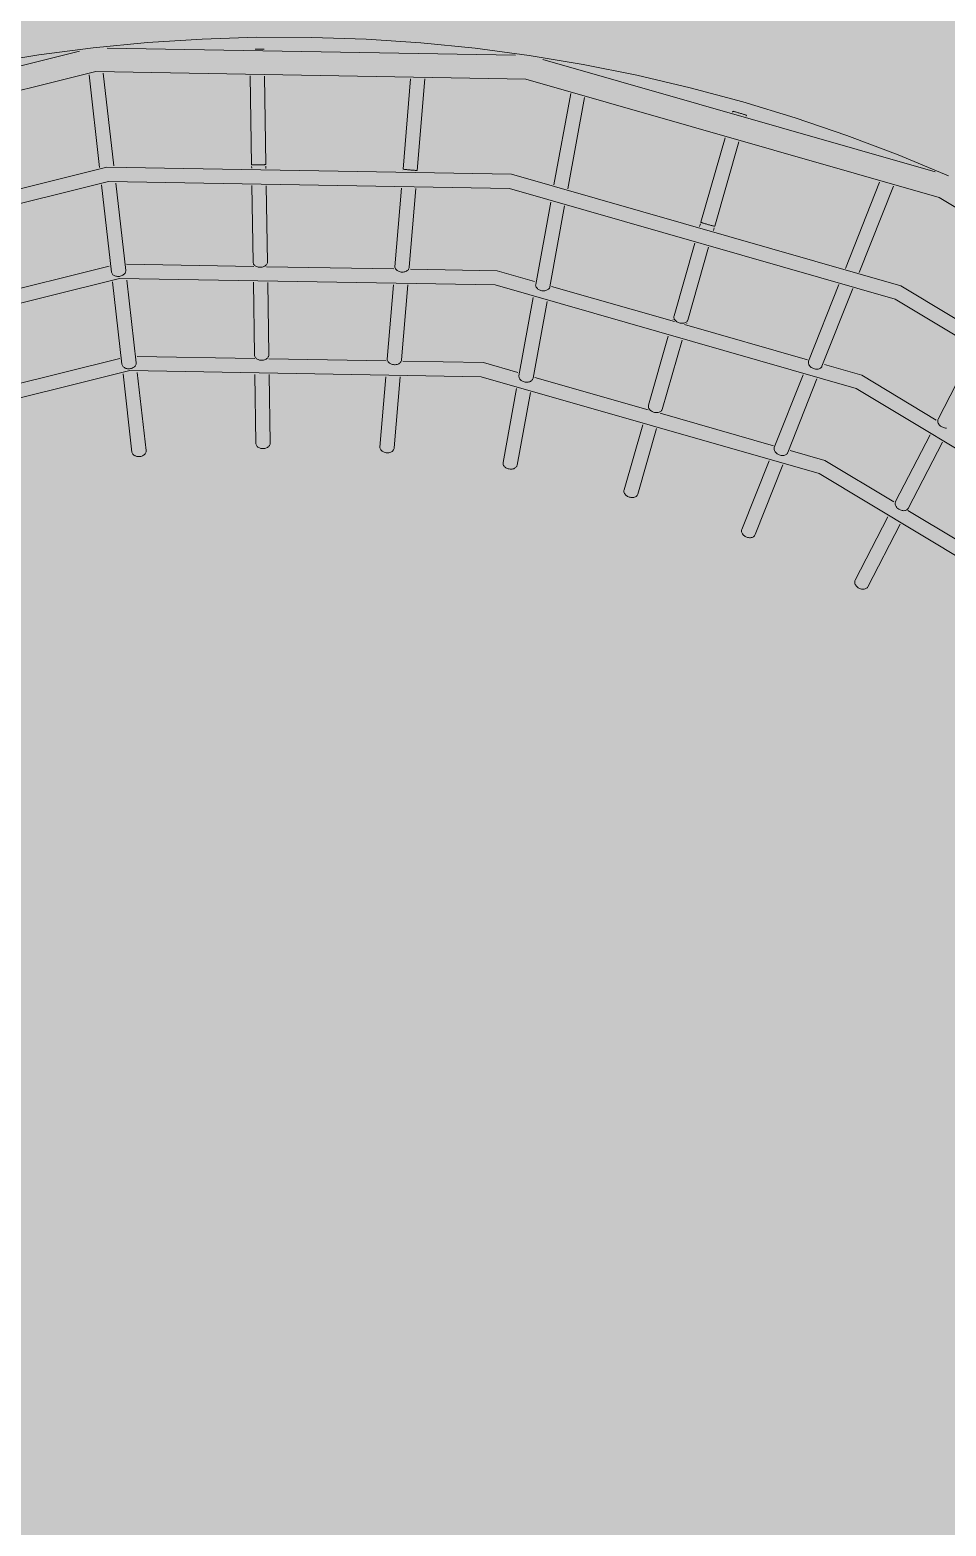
# Model space of a CAD drawing. Header units: millimetres. Extents: x -31757 to 121236, y -27283 to 59400.
# Drawn here: x 50823 to 51975, y 47594 to 49475 of the extents above; entities that cross this region are included whole.
import ezdxf

# ---------------------------------------------------------------- set-up
doc = ezdxf.new("R2010")
doc.units = ezdxf.units.MM
for name, color, linetype, lineweight in [('06_部屋の色', 8, 'Continuous', 0), ('10_見えがかり', 7, 'Continuous', 13), ('11_見えがかり（家具）', 8, 'Continuous', 9)]:
    doc.layers.add(name, color=color, linetype=linetype, lineweight=lineweight)

msp = doc.modelspace()

# ---------------------------------------------------------------- hatches: boundary and pattern name
at = {"layer": '06_部屋の色', "true_color": 0xf6e3a4}
h = msp.add_hatch(color=8, dxfattribs=at)
h.paths.add_polyline_path([(37121.8, 42081.2), (37460.6, 42484.9), (37800.4, 42887.9), (36072.4, 44348.7), (39234.8, 48988.5), (39431.2, 49276.7), (39322.7, 49373.6), (39316.9, 49378.8), (39496.9, 49642.9), (39611.1, 49540.6), (39795.6, 49811.2), (39687.3, 49908.5), (39681.5, 49913.7), (39861.6, 50178), (39975.6, 50075.3), (40009.7, 50125.4), (40040.8, 50171), (41255.9, 51953.7), (41148.6, 52052.4), (41142.8, 52057.7), (41323.5, 52322.9), (41429.2, 52225.4), (41436.5, 52218.7), (41621.7, 52490.5), (41514.7, 52589.5), (41508.9, 52594.8), (41689.8, 52860.2), (41802.5, 52755.7), (41822.1, 52784.5), (42460.9, 53721.7), (42489.9, 53764.2), (42585.7, 53895.5), (42599.7, 53914.6), (42604.4, 53920.3), (42708.9, 54045.6), (42719.4, 54058.2), (42787.8, 54136.5), (42789.9, 54138.9), (42851.9, 54248.7), (42853.6, 54251.8), (42853.6, 54251.9), (42855.9, 54255.5), (43006.4, 54494.7), (43009, 54498), (43179.6, 54718.9), (43182.4, 54721.9), (43373.5, 54925.4), (43376.6, 54928.2), (43586.3, 55112.4), (43589.7, 55114.8), (43816, 55278.1), (43817.8, 55279.1), (44024.5, 55399.8), (44060.7, 55420.9), (44277.9, 55521.2), (44317.9, 55539.6), (44543.7, 55618.6), (44585.3, 55633.1), (44817.7, 55690), (44860.4, 55700.5), (45097.2, 55734.8), (45139.9, 55741), (45140.7, 55741.1), (45144.9, 55741.3), (45427.3, 55754.9), (45483, 55754.9), (47818.2, 55754.5), (47818.4, 55903), (47818.4, 55906.5), (51414.4, 55906), (51414.2, 55759.5), (51414.2, 55754), (51454.3, 55754), (51465.9, 55754), (54573.7, 55753.6), (54613.5, 55753.6), (54615.4, 55753.6), (54621.5, 55753.6), (54623.5, 55753.5), (54625.5, 55753.4), (54626, 55753.3), (54921.2, 55738.5), (54925.4, 55737.8), (55213.9, 55693.9), (55218.1, 55692.9), (55500.8, 55620.2), (55504.7, 55618.8), (55778.8, 55518.2), (55782.5, 55516.4), (56045.2, 55388.7), (56048.5, 55386.6), (56297.2, 55233.1), (56300.2, 55230.8), (56532.3, 55053.1), (56533.1, 55052.3), (56744.8, 54853.6), (56751, 54847.7), (56772.1, 54825.8), (56777.2, 54820.5), (56821.3, 54774.8), (56991.9, 54597.6), (59427.7, 52068.4), (59746.8, 51737.1), (59781.4, 51701.1), (59794.3, 51687.7), (59792.1, 51685.6), (59685.5, 51582.1), (59787.6, 51476.3), (59791.1, 51472.7), (59705, 51389), (59196, 50899.2), (59143.7, 50847.7), (59044.4, 50949.6), (59037.6, 50956.5), (59034, 50953), (59033.8, 50952.8), (59033.1, 50952.1), (59029.9, 50949), (58743.2, 50666.6), (58401.6, 50334.7), (58400.1, 50333.3), (58394.2, 50327.5), (57903.5, 49839.6), (57892.9, 49829), (57459.3, 49402), (57563.5, 49297.4), (57566.6, 49294.3), (57502.7, 49231.4), (57154, 48880), (56803.1, 48530.9), (56319, 48038.3), (56153.9, 47871.8), (56045.6, 47978.5), (55701.8, 47631.8), (55695.6, 47625.4), (55514.2, 47438.2), (55619.3, 47335.4), (55622.9, 47331.9), (55470.9, 47175.2), (55131.2, 46829.4), (54643.1, 46321.1), (54162.4, 45825.1), (53814.8, 45458.4), (53742.7, 45383.3), (53637.7, 45483.3), (53632.6, 45488.1), (53421.1, 45267.7), (53527.7, 45166.4), (53531.3, 45163), (53479.2, 45108.7), (52996.9, 44594.7), (52522.1, 44093.2), (52295.7, 43848.7), (52189.7, 43947.7), (52184.5, 43952.5), (52071.6, 43830.4), (52067.7, 43826.3), (51742.6, 43479.6), (51737.9, 43474.5), (51735.6, 43472.1), (51731.2, 43467.3), (51729.8, 43465.8), (51272.8, 42967.2), (51268.6, 42962.6), (50788.3, 42443.3), (50777.9, 42432.1), (50470.8, 42092.4), (50464.2, 42085.1), (50122.7, 41712.2), (49662.4, 41198.3), (49653.5, 41188.4), (49653.4, 41188.2), (49652.4, 41187.1), (49194.4, 40680.5), (49188.9, 40674.4), (48872.2, 40316), (48867.4, 40310.6), (48534.9, 39939.1), (48530, 39933.5), (48072.9, 39411.1), (48066.1, 39403.3), (47608.6, 38885.3), (47437.2, 38686.8), (47550, 38588.5), (47551.8, 38587), (47406.2, 38418.2), (47073.7, 38037.8), (46615.8, 37502), (46164.6, 36979.1), (45852.2, 36608.5), (45590.5, 36302.3), (44600.9, 37138.8), (44291.6, 37400.2), (44789.6, 37987.1), (45302.9, 38587.4), (45805.3, 39170.5), (46309.8, 39751.7), (43444.8, 42248), (42931, 41656.2), (42419.5, 41062.4), (41910.1, 40466.8), (41389.8, 39853.7), (41349.7, 39806.3), (43641.2, 37870.2), (43189.5, 37333.6), (42700.5, 36748.6), (42375.7, 36357.7), (41893.4, 35773.6), (41891, 35772), (41887.6, 35772.2), (35947.6, 40658.3), (35945.8, 40661.7), (35947, 40665.4), (36615.4, 41474)])
h.paths.add_polyline_path([(52361.6, 48399.8), (52291.4, 48477.5), (52216.2, 48550.4), (52136.5, 48618.2), (52052.4, 48680.7), (51964.5, 48737.5), (51873, 48788.5), (51778.4, 48833.3), (51681.1, 48871.9), (51581.5, 48904.1), (51479.9, 48929.6), (51376.9, 48948.5), (51272.9, 48960.5), (51168.3, 48965.8), (51063.6, 48964.2), (50959.3, 48955.8), (50855.7, 48940.5), (50753.4, 48918.5), (50652.7, 48889.9), (50554, 48854.7), (50457.9, 48813.2), (50364.7, 48765.4), (50274.8, 48711.7), (50188.7, 48652.2), (50106.6, 48587.2), (50029, 48517), (49956.1, 48441.8), (49888.3, 48362.1), (49825.8, 48278), (49769, 48190.1), (49718, 48098.7), (49673.1, 48004), (49634.5, 47906.7), (49602.4, 47807.1), (49576.8, 47705.5), (49558, 47602.6), (49545.9, 47498.5), (49540.7, 47393.9), (49542.3, 47289.3), (49550.7, 47184.9), (49566, 47081.3), (49588, 46978.9), (49616.6, 46878.3), (49651.8, 46779.6), (49693.3, 46683.5), (49741, 46590.4), (49794.7, 46500.5), (49854.2, 46414.3), (49919.2, 46332.3), (49989.5, 46254.6), (50064.6, 46181.7), (50144.4, 46113.9), (50228.4, 46051.4), (50316.4, 45994.6), (50407.8, 45943.6), (50502.4, 45898.7), (50599.7, 45860.2), (50699.4, 45828), (50801, 45802.5), (50903.9, 45783.6), (51007.9, 45771.5), (51112.5, 45766.3), (51217.2, 45767.9), (51321.5, 45776.3), (51425.1, 45791.6), (51527.5, 45813.6), (51628.2, 45842.2), (51726.8, 45877.4), (51822.9, 45918.9), (51916.1, 45966.6), (52006, 46020.4), (52092.1, 46079.9), (52174.2, 46144.9), (52251.9, 46215.1), (52324.8, 46290.2), (52392.6, 46370), (52455.1, 46454.1), (52511.9, 46542), (52562.8, 46633.4), (52607.7, 46728.1), (52646.3, 46825.4), (52678.4, 46925), (52704, 47026.6), (52722.8, 47129.5), (52734.9, 47233.5), (52740.2, 47338.1), (52738.6, 47442.8), (52730.1, 47547.1), (52714.9, 47650.8), (52692.9, 47753.1), (52664.3, 47853.8), (52629.1, 47952.5), (52587.5, 48048.6), (52539.8, 48141.7), (52486.1, 48231.6), (52426.6, 48317.8)], flags=0)
at = {"layer": '10_見えがかり'}
msp.add_hatch(color=8, dxfattribs=at).paths.add_polyline_path([(42365.7, 53851.9), (42479.8, 54008.2), (42603.8, 54156.9), (42665.2, 54227.2), (42723, 54329.7), (42881.7, 54581.9), (43063.8, 54817.6), (43267.7, 55034.8), (43491.5, 55231.4), (43733.1, 55405.6), (43990.3, 55555.9), (44260.8, 55680.7), (44542, 55779), (44831.3, 55849.9), (45113.4, 55890.8), (45126.1, 55892.6), (45423.7, 55906.9), (47816.4, 55906.5), (52850.6, 55905.8), (53007.7, 55905.8), (53241.3, 55905.8), (54357.6, 55905.6), (54625.4, 55905.6), (54627.5, 55905.5), (55040.7, 55905.4), (55250.6, 55873.5), (55555.2, 55795.2), (55850.5, 55686.8), (56133.5, 55549.2), (56401.1, 55384), (56650.9, 55192.8), (56879.6, 54978), (60015.9, 51721.4), (59993.6, 51699.9), (60382.1, 51296.5), (60274, 51192.5), (59901.1, 51579.6), (59829.4, 51510), (59704.9, 51389), (59196, 50899.2), (58999.5, 50705.7), (58849.5, 50557.9), (58500.7, 50219.1), (57999.8, 49721), (57502.7, 49231.4), (57154, 48880), (57142.7, 48868.8), (56815.3, 48543.2), (56309.1, 48028.2), (56152.5, 47870.4), (55810.5, 47525.5), (55485.3, 47190), (55131.2, 46829.4), (54643.1, 46321.1), (54162.4, 45825.1), (53814.8, 45458.4), (53606.4, 45241.3), (53532.7, 45164.4), (53479.2, 45108.7), (52996.9, 44594.7), (52522, 44093.2), (52294.3, 43847.3), (52178.7, 43722.5), (51847.2, 43368.9), (51380.5, 42859.8), (50890.2, 42329.6), (50576.8, 41983), (50235.5, 41610.4), (49818, 41144.2), (49765.3, 41085.3), (49302.1, 40573), (48967.5, 40194.4), (48644.2, 39833.2), (48180.1, 39302.8), (47722.9, 38785.1), (47553.1, 38588.5), (47392.7, 38402.7), (47073.7, 38037.8), (46615.8, 37502), (46164.6, 36979.1), (45838.8, 36592.9), (45535.2, 36237.6), (45072.4, 35683.3), (44616.2, 35141.8), (44319.2, 34781), (43995.5, 34393), (43550.1, 33846.7), (43111.2, 33313.5), (42801, 32927.8), (42488.3, 32544), (42053.7, 31998.2), (41611.1, 31447.6), (41310.8, 31065.1), (41007.9, 30684.7), (40574.4, 30126.9), (40138.2, 29571.3), (39909.1, 29272.3), (39891.6, 29285.9), (39872.6, 29261.3), (32761.7, 34756.3), (32608.6, 34882.9), (32463.8, 35019.5), (32328.3, 35165.4), (32202.6, 35319.9), (32087.4, 35482.2), (31983, 35651.8), (31890.1, 35827.9), (31808.8, 36009.7), (31739.7, 36196.4), (31683.1, 36387.3), (31639, 36581.5), (31607.8, 36778.1), (31589.6, 36976.4), (31584.5, 37175.4), (31592.4, 37374.4), (31613.3, 37572.4), (31647.3, 37768.6), (31694, 37962.1), (31753.3, 38152.2), (31825, 38338), (31895.9, 38490.9), (32118.9, 38816.4), (32136.5, 38844), (35925.4, 44403), (36028.1, 44553.6), (36318, 44979), (36378.3, 45067.4), (36524.9, 45282.6), (37696.6, 47001.6), (39118.1, 49087.1), (39858, 50172.7), (39862.7, 50179.7), (40319.1, 50849.2), (40623.3, 51295.5), (40989.2, 51832.4), (41141.4, 52055.7), (41297.5, 52284.7)])

# ---------------------------------------------------------------- linework, layer by layer
at = {"layer": '11_見えがかり（家具）'}
for points in [[(51450.8, 49443), (51382.7, 49452), (51314.3, 49458.8), (51245.8, 49463.4), (51177.1, 49465.7), (51108.4, 49465.8), (51039.7, 49463.6), (50971.1, 49459.2), (50902.7, 49452.5), (50834.6, 49443.6), (50766.7, 49432.5)], [(50387.7, 49324.2), (50885.7, 49448.3)], [(50920.2, 49452.2), (51433.3, 49443.3)], [(51106.1, 49451), (51106.4, 49451), (51107.5, 49451), (51108.6, 49451), (51109.7, 49451.1), (51110.8, 49451.1), (51111.9, 49451.1), (51113, 49451.1), (51114, 49451.1), (51114.9, 49451.1), (51115.8, 49451.1), (51116.4, 49451), (51116.9, 49451), (51117.3, 49451), (51117.5, 49451), (51117.6, 49450.9), (51117.6, 49450.8)], [(51977.8, 49291.9), (51914.3, 49318.2), (51850, 49342.5), (51785, 49364.7), (51719.3, 49384.7), (51652.9, 49402.5), (51586, 49418.2), (51518.6, 49431.7), (51450.8, 49443)], [(51467.6, 49438.1), (51961, 49296.7)], [(50315, 45467.7), (50834.5, 45318.8), (51374.8, 45309.3), (51899.1, 45440.1), (52371.7, 45702.1), (52760.4, 46077.4), (53038.7, 46540.6), (53187.7, 47060.1), (53197.1, 47600.4), (53066.4, 48124.7), (52804.4, 48597.3), (52429, 48986), (51965.8, 49264.4), (51446.4, 49413.3), (50906.1, 49422.7), (50381.8, 49292)], [(50910.8, 49302.3), (50897.5, 49418.5)], [(50915.4, 49420.6), (50928.6, 49304.3)], [(51118.1, 49417), (51119.8, 49305.9), (51119.7, 49305.9), (51119.5, 49305.8), (51119.2, 49305.8), (51118.6, 49305.8), (51118, 49305.7), (51117.2, 49305.7), (51116.2, 49305.7), (51115.2, 49305.6), (51114.1, 49305.6), (51113, 49305.6), (51111.9, 49305.5), (51110.8, 49305.5), (51109.7, 49305.5), (51108.6, 49305.5), (51107.5, 49305.5), (51106.4, 49305.5), (51105.4, 49305.5), (51104.4, 49305.5), (51103.6, 49305.5), (51102.9, 49305.5), (51102.4, 49305.6), (51102.1, 49305.6), (51101.9, 49305.6), (51101.8, 49305.6), (51100.1, 49417.3)], [(51319.6, 49413.5), (51310, 49298.6), (51310, 49298.6), (51309.8, 49298.5), (51309.4, 49298.5), (51308.9, 49298.6), (51308.2, 49298.6), (51307.4, 49298.6), (51306.5, 49298.7), (51305.4, 49298.8), (51304.3, 49298.8), (51303.2, 49298.9), (51302.1, 49299), (51301, 49299.1), (51300, 49299.2), (51298.9, 49299.3), (51297.7, 49299.4), (51296.7, 49299.5), (51295.6, 49299.6), (51294.7, 49299.7), (51293.9, 49299.8), (51293.2, 49299.9), (51292.7, 49299.9), (51292.4, 49300), (51292.2, 49300), (51292.1, 49300.1), (51301.5, 49413.8)], [(51481.8, 49280.4), (51502.8, 49395.1)], [(51520.1, 49390.1), (51499.1, 49275.4)], [(51706.2, 49371.8), (51706.5, 49372.8), (51706.5, 49372.8), (51706.8, 49372.7), (51707.1, 49372.7)], [(51707.1, 49372.7), (51707.6, 49372.5), (51708.3, 49372.4), (51709.1, 49372.2), (51710, 49372), (51711, 49371.7), (51712, 49371.4), (51713.1, 49371.1), (51714.1, 49370.8), (51715.2, 49370.5), (51716.2, 49370.2), (51717.3, 49369.9), (51718.4, 49369.6), (51719.4, 49369.3), (51720.4, 49369), (51721.3, 49368.7), (51722.1, 49368.4), (51722.7, 49368.2), (51723.2, 49368), (51723.5, 49367.9), (51723.7, 49367.8), (51723.8, 49367.8), (51723.5, 49366.9)], [(51714.2, 49334.4), (51683.8, 49228.4), (51683.7, 49228.4), (51683.5, 49228.4), (51683.2, 49228.5), (51682.7, 49228.6), (51682, 49228.7), (51681.2, 49228.9), (51680.3, 49229.2), (51679.3, 49229.4), (51678.3, 49229.7), (51677.2, 49230), (51676.1, 49230.3), (51675.1, 49230.6), (51674, 49230.9), (51673, 49231.2), (51671.9, 49231.5), (51670.9, 49231.9), (51669.9, 49232.2), (51669, 49232.4), (51668.2, 49232.7), (51667.6, 49232.9), (51667.1, 49233.1), (51666.7, 49233.2), (51666.5, 49233.3), (51666.5, 49233.3), (51696.9, 49339.4)], [(50426.1, 49179.4), (50919.8, 49302.5), (51428.5, 49293.6), (51917.6, 49153.3), (52353.7, 48891.3), (52707.1, 48525.3), (52953.8, 48080.3), (53076.8, 47586.7), (53068, 47078), (52927.7, 46588.9), (52665.7, 46152.8), (52299.7, 45799.4), (51854.7, 45552.7), (51361, 45429.6), (50852.3, 45438.5), (50363.3, 45578.7)], [(51101.9, 49301.3), (51101.8, 49303.6)], [(51119.8, 49303.9), (51119.9, 49301)], [(51291.9, 49298), (51291.9, 49298.1)], [(50370.5, 45595.2), (50855, 45456.3), (51359, 45447.5), (51848.1, 45569.4), (52289, 45813.8), (52651.6, 46164), (52911.2, 46596.1), (53050.2, 47080.6), (53059, 47584.6), (52937, 48073.7), (52692.6, 48514.6), (52342.5, 48877.2), (51910.4, 49136.8), (51425.8, 49275.8), (50921.8, 49284.6), (50432.7, 49162.6)], [(50931.1, 49282.4), (50943.6, 49172.9), (50943.7, 49172), (50943.5, 49171.2), (50943.3, 49170.3), (50942.9, 49169.5), (50942.4, 49168.8), (50941.8, 49168.1), (50941, 49167.5), (50940.1, 49166.9), (50939.1, 49166.3), (50938, 49165.9), (50936.8, 49165.6), (50935.6, 49165.3), (50934.4, 49165.2), (50933.2, 49165.3), (50932.1, 49165.4), (50931, 49165.6), (50930.1, 49165.9), (50929.2, 49166.3), (50928.3, 49166.8), (50927.5, 49167.4), (50926.9, 49168.1), (50926.4, 49168.9), (50926, 49169.7), (50925.8, 49170.6), (50913.3, 49280.4)], [(51120.2, 49279.1), (51121.7, 49183.2), (51121.6, 49182.3), (51121.3, 49181.5), (51120.9, 49180.7), (51120.5, 49180), (51119.9, 49179.4), (51119.1, 49178.8), (51118.3, 49178.2), (51117.3, 49177.7), (51116.2, 49177.3), (51115, 49177), (51113.8, 49176.8), (51112.6, 49176.7), (51111.4, 49176.8), (51110.2, 49177), (51109.1, 49177.2), (51108.2, 49177.6), (51107.3, 49178), (51106.4, 49178.5), (51105.6, 49179.1), (51104.9, 49179.9), (51104.4, 49180.6), (51104, 49181.5), (51103.7, 49182.4), (51103.7, 49183.2), (51102.2, 49279.4)], [(51308.1, 49275.8), (51299.9, 49176.9), (51299.8, 49176), (51299.6, 49175.2), (51299.2, 49174.4), (51298.8, 49173.7), (51298.2, 49173.1), (51297.5, 49172.5), (51296.6, 49171.9), (51295.6, 49171.5), (51294.5, 49171.1), (51293.4, 49170.9), (51292.2, 49170.7), (51290.9, 49170.7), (51289.7, 49170.8), (51288.6, 49171), (51287.5, 49171.3), (51286.5, 49171.7), (51285.6, 49172.2), (51284.8, 49172.7), (51284, 49173.4), (51283.3, 49174.1), (51282.7, 49174.9), (51282.3, 49175.8), (51282, 49176.7), (51281.9, 49177.5), (51290.1, 49276.2)], [(51848, 49175.4), (51891, 49283.7)], [(51908.4, 49278.8), (51865.4, 49170.4)], [(51495.2, 49253.8), (51476.6, 49152.2), (51476.4, 49151.3), (51476, 49150.6), (51475.6, 49149.9), (51475, 49149.3), (51474.3, 49148.7), (51473.4, 49148.2), (51472.5, 49147.8), (51471.4, 49147.4), (51470.2, 49147.2), (51469, 49147.1), (51467.8, 49147.2), (51466.6, 49147.3), (51465.5, 49147.6), (51464.4, 49147.9), (51463.4, 49148.4), (51462.5, 49148.9), (51461.7, 49149.4), (51460.9, 49150.1), (51460.2, 49150.9), (51459.6, 49151.7), (51459.1, 49152.6), (51458.9, 49153.5), (51458.8, 49154.4), (51458.9, 49155.3), (51477.8, 49258.8)], [(51664.9, 49227.9), (51665.9, 49231.4)], [(51683.2, 49226.4), (51682.2, 49222.9)], [(51676.2, 49201.9), (51649.9, 49110.3), (51649.6, 49109.5), (51649.1, 49108.9), (51648.6, 49108.3), (51647.9, 49107.7), (51647.1, 49107.2), (51646.1, 49106.8), (51645, 49106.5), (51643.9, 49106.4), (51642.7, 49106.3), (51641.5, 49106.4), (51640.3, 49106.6), (51639.2, 49106.9), (51638.1, 49107.3), (51637.2, 49107.8), (51636.3, 49108.3), (51635.4, 49108.9), (51634.6, 49109.7), (51633.9, 49110.5), (51633.3, 49111.3), (51632.9, 49112.3), (51632.6, 49113.2), (51632.5, 49114.1), (51632.6, 49115), (51632.8, 49115.8), (51658.9, 49206.9)], [(50944.7, 49180.5), (51104.5, 49177.7)], [(50419.3, 45707.6), (50873.1, 45577.5), (51345.1, 45569.3), (51803.2, 45683.5), (52216.1, 45912.3), (52555.7, 46240.3), (52798.8, 46644.9), (52929, 47098.7), (52937.2, 47570.8), (52823, 48028.8), (52594.1, 48441.7), (52266.2, 48781.3), (51861.5, 49024.5), (51407.7, 49154.6), (50935.7, 49162.8), (50477.6, 49048.6)], [(50767.9, 49139.4), (50922.9, 49178)], [(50945, 49160.7), (50956.8, 49056.7), (50956.8, 49055.8), (50956.7, 49054.9), (50956.3, 49054), (50955.9, 49053.2), (50955.3, 49052.4), (50954.5, 49051.7), (50953.8, 49051.1), (50952.9, 49050.6), (50951.9, 49050.1), (50950.9, 49049.7), (50949.7, 49049.4), (50948.5, 49049.2), (50947.3, 49049.2), (50946, 49049.2), (50944.9, 49049.4), (50943.8, 49049.7), (50942.8, 49050.1), (50941.9, 49050.6), (50941.1, 49051.1), (50940.5, 49051.7), (50939.9, 49052.4), (50939.4, 49053.2), (50939.1, 49054), (50938.9, 49054.9), (50927.1, 49158.6)], [(51120.6, 49177.4), (51280.6, 49174.6)], [(51301.4, 49174.3), (51410.4, 49172.4), (51457.5, 49158.9)], [(51122.1, 49157.6), (51123.4, 49066.5), (51123.3, 49065.6), (51123.1, 49064.8), (51122.7, 49064), (51122.2, 49063.3), (51121.6, 49062.6), (51120.9, 49062), (51120, 49061.4), (51119, 49060.9), (51117.9, 49060.5), (51116.7, 49060.2), (51115.5, 49060), (51114.3, 49060), (51113.1, 49060), (51111.9, 49060.2), (51110.9, 49060.5), (51109.9, 49060.8), (51109, 49061.3), (51108.1, 49061.8), (51107.4, 49062.4), (51106.7, 49063.1), (51106.1, 49063.9), (51105.7, 49064.8), (51105.5, 49065.7), (51105.5, 49066.6), (51104.1, 49157.9)], [(51298, 49154.5), (51290.2, 49060.5), (51290.2, 49059.6), (51289.9, 49058.8), (51289.5, 49058), (51289.1, 49057.3), (51288.5, 49056.7), (51287.8, 49056.1), (51286.9, 49055.5), (51285.9, 49055.1), (51284.8, 49054.7), (51283.7, 49054.4), (51282.4, 49054.3), (51281.2, 49054.3), (51280, 49054.4), (51278.9, 49054.6), (51277.8, 49054.9), (51276.8, 49055.3), (51275.9, 49055.8), (51275.1, 49056.4), (51274.3, 49057), (51273.6, 49057.8), (51273, 49058.6), (51272.6, 49059.5), (51272.3, 49060.4), (51272.3, 49061.3), (51280, 49154.8)], [(51478.7, 49152.8), (51633.4, 49108.4)], [(51801.6, 49056), (51801.5, 49056.9), (51801.5, 49057.8), (51801.7, 49058.6), (51839.9, 49155)], [(51857.3, 49150), (51818.6, 49052.4), (51818.3, 49051.7), (51817.8, 49051), (51817.3, 49050.4), (51816.6, 49049.9), (51815.8, 49049.4), (51814.9, 49049), (51813.8, 49048.8), (51812.7, 49048.7), (51811.5, 49048.7), (51810.3, 49048.8), (51809.2, 49049), (51808.1, 49049.4), (51807, 49049.8), (51806.1, 49050.3), (51805.2, 49050.9), (51804.3, 49051.6), (51803.5, 49052.4), (51802.8, 49053.2), (51802.3, 49054.1), (51801.9, 49055.1), (51801.6, 49056)], [(51473.2, 49133.7), (51455.6, 49037.3), (51455.3, 49036.5), (51455, 49035.7), (51454.5, 49035.1), (51453.9, 49034.4), (51453.2, 49033.9), (51452.4, 49033.3), (51451.4, 49032.9), (51450.3, 49032.6), (51449.2, 49032.3), (51448, 49032.3), (51446.7, 49032.3), (51445.6, 49032.4), (51444.4, 49032.7), (51443.3, 49033.1), (51442.4, 49033.5), (51441.5, 49034), (51440.6, 49034.6), (51439.8, 49035.3), (51439.1, 49036.1), (51438.5, 49036.9), (51438.1, 49037.8), (51437.9, 49038.7), (51437.8, 49039.6), (51437.8, 49040.5), (51455.8, 49138.7)], [(51631.4, 49111.1), (51631.5, 49111.4)], [(51645.9, 49104.8), (51800.4, 49060.6)], [(51648.9, 49106.7), (51648.7, 49106.1)], [(51642.7, 49085.1), (51617.7, 48998.1), (51617.4, 48997.3), (51616.9, 48996.6), (51616.4, 48996), (51615.7, 48995.5), (51614.8, 48995), (51613.9, 48994.6), (51612.8, 48994.3), (51611.7, 48994.1), (51610.5, 48994.1), (51609.3, 48994.1), (51608.1, 48994.3), (51607, 48994.7), (51605.9, 48995), (51605, 48995.5), (51604, 48996.1), (51603.2, 48996.7), (51602.4, 48997.4), (51601.7, 48998.3), (51601.1, 48999.1), (51600.7, 49000.1), (51600.4, 49001), (51600.4, 49001.9), (51600.4, 49002.8), (51600.6, 49003.6), (51625.4, 49090.1)], [(51975, 48974.7), (51973.8, 48974.7), (51972.7, 48974.9), (51971.5, 48975.2), (51970.4, 48975.6), (51969.4, 48976.1), (51968.5, 48976.6), (51967.6, 48977.2), (51966.8, 48978), (51966, 48978.8), (51965.3, 48979.7), (51964.8, 48980.6), (51964.4, 48981.6), (51964.1, 48982.6), (51964, 48983.5), (51964.1, 48984.4), (51964.3, 48985.2), (51964.6, 48986), (52010.2, 49074.5)], [(50792.8, 49026.3), (50936.2, 49062.1)], [(50958, 49064.5), (51105.9, 49062)], [(51123.4, 49061.7), (51271.1, 49059.1)], [(51291.9, 49058.7), (51393.1, 49057), (51436.5, 49044.5)], [(51821.6, 49054.5), (51868.7, 49041), (51962.3, 48984.7)], [(50465.9, 45814.7), (50890.4, 45692.9), (51331.9, 45685.2), (51760.4, 45792.1), (52146.7, 46006.2), (52464.4, 46312.9), (52691.8, 46691.5), (52813.5, 47116), (52821.2, 47557.5), (52714.4, 47986), (52500.3, 48372.3), (52193.5, 48690), (51815, 48917.4), (51390.5, 49039.1), (50948.9, 49046.9), (50520.4, 48940)], [(50958.2, 49044.7), (50969.4, 48946.6), (50969.4, 48945.7), (50969.3, 48944.8), (50969, 48943.9), (50968.6, 48943.1), (50968.1, 48942.4), (50967.5, 48941.7), (50966.7, 48941), (50965.8, 48940.4), (50964.8, 48939.9), (50963.7, 48939.5), (50962.5, 48939.1), (50961.3, 48938.9), (50960.1, 48938.8), (50958.9, 48938.9), (50957.7, 48939), (50956.7, 48939.3), (50955.7, 48939.6), (50954.9, 48940), (50954, 48940.5), (50953.3, 48941.2), (50952.6, 48941.9), (50952.1, 48942.7), (50951.7, 48943.5), (50951.5, 48944.4), (50940.3, 49042.7)], [(51123.8, 49041.8), (51125.1, 48955.5), (51125, 48954.6), (51124.8, 48953.7), (51124.4, 48952.9), (51123.9, 48952.2), (51123.3, 48951.5), (51122.5, 48950.9), (51121.7, 48950.3), (51120.7, 48949.8), (51119.5, 48949.4), (51118.4, 48949.1), (51117.2, 48948.9), (51115.9, 48948.9), (51114.7, 48949), (51113.6, 48949.1), (51112.5, 48949.4), (51111.6, 48949.8), (51110.7, 48950.2), (51109.8, 48950.8), (51109, 48951.4), (51108.4, 48952.2), (51107.8, 48953), (51107.4, 48953.8), (51107.2, 48954.7), (51107.1, 48955.7), (51105.8, 49042.1)], [(51288.4, 49038.9), (51281, 48949.9), (51281, 48949), (51280.7, 48948.1), (51280.3, 48947.4), (51279.9, 48946.7), (51279.3, 48946), (51278.5, 48945.4), (51277.7, 48944.8), (51276.7, 48944.4), (51275.6, 48944), (51274.4, 48943.7), (51273.2, 48943.6), (51272, 48943.6), (51270.8, 48943.7), (51269.6, 48943.9), (51268.6, 48944.3), (51267.6, 48944.7), (51266.7, 48945.1), (51265.8, 48945.7), (51265, 48946.4), (51264.3, 48947.1), (51263.8, 48948), (51263.4, 48948.9), (51263.1, 48949.8), (51263.1, 48950.7), (51270.4, 49039.2)], [(51457.7, 49038.4), (51600.2, 48997.6)], [(51758.6, 48947.5), (51758.5, 48948.4), (51758.5, 48949.3), (51758.7, 48950.2), (51794.9, 49041.5)], [(51812.3, 49036.5), (51775.6, 48943.9), (51775.3, 48943.1), (51774.8, 48942.5), (51774.3, 48941.9), (51773.6, 48941.3), (51772.7, 48940.9), (51771.8, 48940.5), (51770.8, 48940.2), (51769.6, 48940.1), (51768.5, 48940.1), (51767.3, 48940.2), (51766.1, 48940.5), (51765, 48940.8), (51763.9, 48941.3), (51763, 48941.8), (51762.1, 48942.4), (51761.3, 48943), (51760.5, 48943.8), (51759.8, 48944.7), (51759.2, 48945.6), (51758.8, 48946.5), (51758.6, 48947.5)], [(51452.3, 49019.3), (51435.6, 48928.1), (51435.3, 48927.3), (51435, 48926.5), (51434.5, 48925.8), (51433.9, 48925.2), (51433.2, 48924.6), (51432.3, 48924.1), (51431.4, 48923.6), (51430.3, 48923.3), (51429.1, 48923.1), (51427.9, 48923), (51426.7, 48923), (51425.5, 48923.2), (51424.4, 48923.5), (51423.3, 48923.8), (51422.3, 48924.2), (51421.4, 48924.8), (51420.6, 48925.4), (51419.8, 48926.1), (51419.1, 48926.9), (51418.5, 48927.7), (51418.1, 48928.6), (51417.9, 48929.6), (51417.8, 48930.5), (51417.9, 48931.4), (51434.9, 49024.3)], [(51615.4, 48993.2), (51757.5, 48952.5)], [(51610.8, 48973.9), (51587.1, 48891.4), (51586.8, 48890.6), (51586.3, 48889.9), (51585.8, 48889.3), (51585, 48888.7), (51584.2, 48888.2), (51583.2, 48887.8), (51582.2, 48887.5), (51581, 48887.3), (51579.8, 48887.3), (51578.6, 48887.4), (51577.5, 48887.6), (51576.3, 48887.9), (51575.3, 48888.3), (51574.3, 48888.8), (51573.4, 48889.3), (51572.5, 48890), (51571.8, 48890.7), (51571.1, 48891.5), (51570.5, 48892.4), (51570.1, 48893.3), (51569.8, 48894.3), (51569.8, 48895.2), (51569.8, 48896.1), (51570.1, 48897), (51593.5, 48978.8)], [(51969.9, 48957), (51927, 48873.7), (51926.6, 48873.1), (51926.1, 48872.5), (51925.4, 48871.9), (51924.6, 48871.5), (51923.6, 48871.2), (51922.6, 48870.9), (51921.5, 48870.8), (51920.3, 48870.9), (51919.2, 48871), (51918, 48871.3), (51916.9, 48871.7), (51915.9, 48872.2), (51915, 48872.8), (51914.1, 48873.4), (51913.3, 48874.1), (51912.5, 48875), (51911.9, 48875.9), (51911.3, 48876.8), (51910.9, 48877.8), (51910.7, 48878.8), (51910.6, 48879.7), (51910.6, 48880.6), (51910.9, 48881.5), (51911.2, 48882.2), (51954.5, 48966.3)], [(51778.7, 48946.4), (51822.2, 48933.9), (51908.9, 48881.8)], [(51717.6, 48844.3), (51717.6, 48845.3), (51717.6, 48846.2), (51717.8, 48847), (51752.1, 48933.4)], [(51769.5, 48928.4), (51734.7, 48840.7), (51734.4, 48839.9), (51733.9, 48839.3), (51733.3, 48838.6), (51732.6, 48838.1), (51731.8, 48837.6), (51730.9, 48837.2), (51729.8, 48837), (51728.7, 48836.8), (51727.5, 48836.8), (51726.3, 48837), (51725.1, 48837.2), (51724, 48837.6), (51723, 48838), (51722, 48838.5), (51721.2, 48839.1), (51720.3, 48839.8), (51719.5, 48840.6), (51718.9, 48841.5), (51718.3, 48842.4), (51717.9, 48843.3), (51717.6, 48844.3)], [(51860.4, 48783.6), (51901.4, 48863.2)], [(51926.5, 48871.2), (52053.9, 48794.7)], [(51916.8, 48853.9), (51876.2, 48775), (51875.8, 48774.4), (51875.2, 48773.8), (51874.5, 48773.2), (51873.7, 48772.8), (51872.8, 48772.4), (51871.7, 48772.2), (51870.6, 48772.1), (51869.5, 48772.1), (51868.3, 48772.3), (51867.2, 48772.6), (51866.1, 48773), (51865, 48773.5), (51864.1, 48774), (51863.2, 48774.7), (51862.4, 48775.4), (51861.7, 48776.2), (51861, 48777.1), (51860.5, 48778.1), (51860.1, 48779.1), (51859.8, 48780.1), (51859.7, 48781), (51859.8, 48782), (51860, 48782.8), (51860.4, 48783.6)]]:
    msp.add_lwpolyline(points, dxfattribs=at)

doc.saveas('drawing.dxf')
